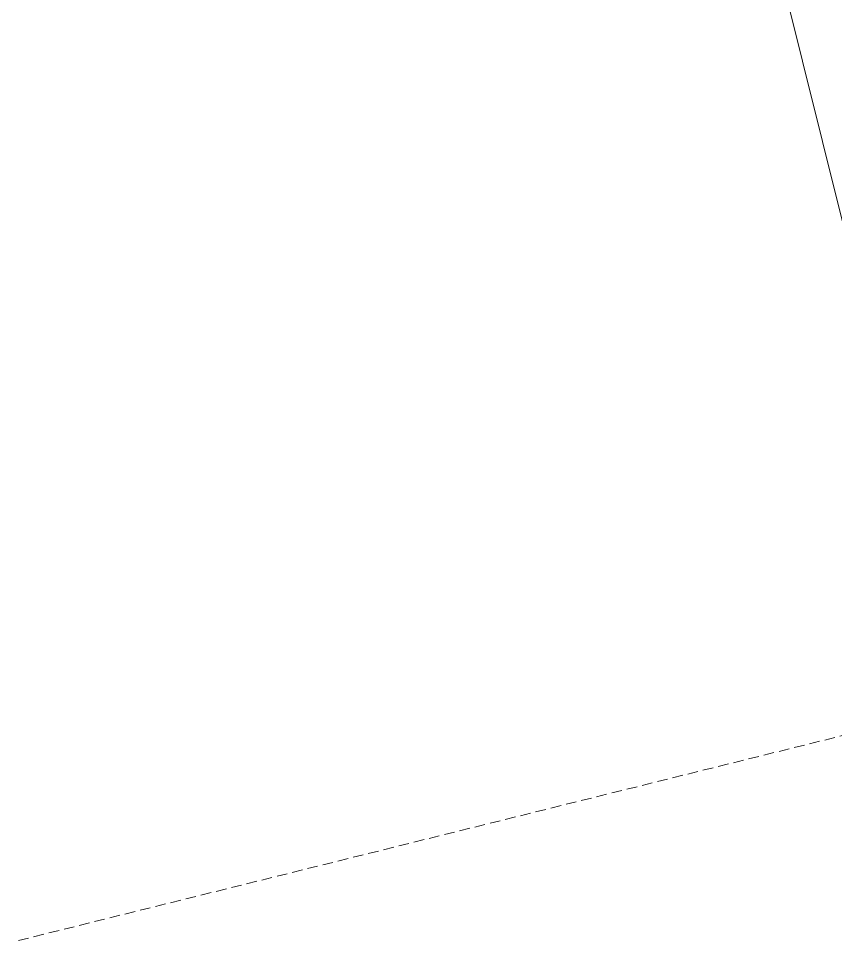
# Model space of a CAD drawing. Header units: inches. Extents: x 122939 to 389145, y 29603 to 529479.
# Drawn here: x 334915.8 to 335306.8, y 507692.7 to 508133.9 of the extents above; entities that cross this region are included whole.
import ezdxf

# ---------------------------------------------------------------- set-up
doc = ezdxf.new("R2010")
doc.units = ezdxf.units.IN
doc.header["$MEASUREMENT"] = 0
doc.linetypes.add('DASHED', pattern=[0.75, 0.5, -0.25])
doc.linetypes.add('HIDDEN', pattern=[0.375, 0.25, -0.125])
doc.layers.add('A-Hidden', color=8, linetype='HIDDEN')
doc.layers.add('A-WALL-STON', color=4, linetype='Continuous', lineweight=18)

msp = doc.modelspace()

# ---------------------------------------------------------------- linework, layer by layer
at = {"layer": 'A-Hidden', "linetype": 'DASHED', "lineweight": 0, "ltscale": 10}
msp.add_line((334915.8150519297, 507692.6542319619, 5.167699233396853e-05), (344654.5575433188, 510115.6368650467, -0.000817047251410955), dxfattribs=at)
at = {"layer": 'A-WALL-STON', "elevation": 2.974036634184607e-07}
msp.add_lwpolyline([(335146.5996177938, 508693.4953342589), (335348.6048746422, 507881.5715707568), (335377.7173544593, 507888.8147064148), (335175.7120976108, 508700.7384699169)], dxfattribs=at)

doc.saveas('drawing.dxf')
